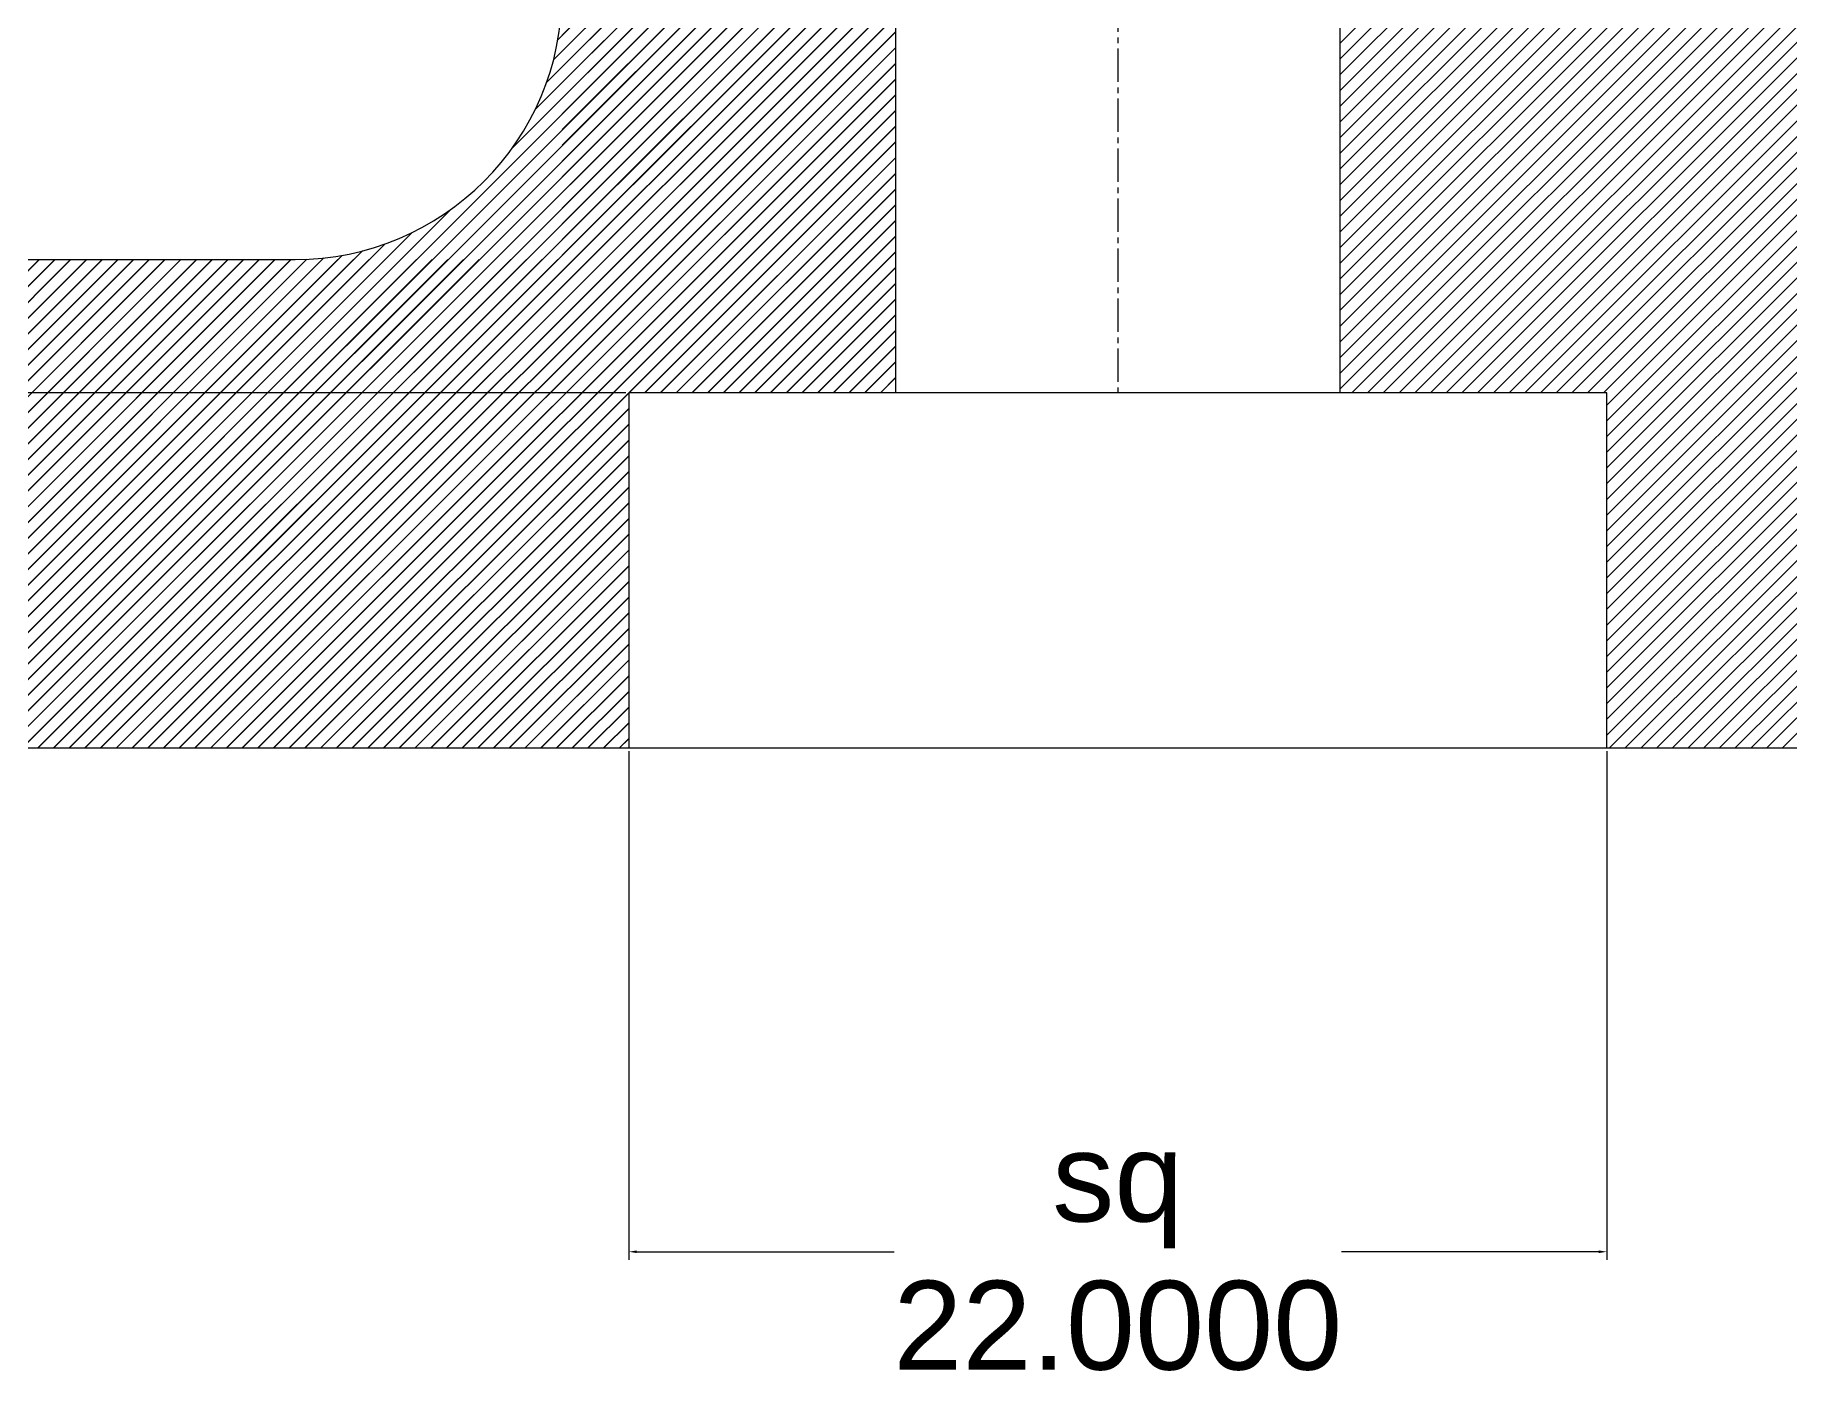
# Model space of a CAD drawing. Header units: inches. Extents: x -66 to 652, y -14 to 145.
# Drawn here: x 215.25 to 254.73, y -14.01 to 16.05 of the extents above; entities that cross this region are included whole.
import ezdxf

# ---------------------------------------------------------------- set-up
doc = ezdxf.new("R2010")
doc.units = ezdxf.units.IN
doc.header["$MEASUREMENT"] = 0
doc.linetypes.add('CENTER2', pattern=[1.125, 0.75, -0.125, 0.125, -0.125])
doc.styles.get("Standard").update_dxf_attribs({"font": 'arial.ttf'})
doc.dimstyles.get("Standard").update_dxf_attribs({"dimtxt": 0.18, "dimasz": 0.18, "dimexe": 0.18, "dimexo": 0.0625, "dimgap": 0.09, "dimtad": 0, "dimtih": 1, "dimtoh": 1, "dimdec": 4, "dimzin": 0, "dimdsep": 46, "dimtxsty": 'Standard', "dimcen": 0.09, "dimadec": 0, "dimazin": 0, "dimtfac": 1, "dimtdec": 4, "dimtofl": 0, "dimtmove": 0, "dimatfit": 3, "dimfxl": 1, "dimtolj": 1, "dimtzin": 0, "dimarcsym": 0})

# ---------------------------------------------------------------- blocks, each defined once
blk = doc.blocks.new('*U10')
at = {"color": 0, "linetype": 'CENTER2', "transparency": 16777216}
blk.add_line((0, 28.12), (0, -28.12), dxfattribs=at)
blk = doc.blocks.new('*D50')
at = {"color": 0, "lineweight": -2, "transparency": 16777216}
for p, q in [((228.545, 8), (165.794, 8)), ((165.974, 7.82), (165.974, 5.111)), ((165.974, 0.18), (165.974, 2.889)), ((228.545, 0), (165.794, 0))]:
    blk.add_line(p, q, dxfattribs=at)
at = {"color": 0, "transparency": 16777216}
for points in [[(165.944, 7.82), (166.004, 7.82), (165.974, 8)], [(165.944, 0.18), (166.004, 0.18), (165.974, 0)]]:
    blk.add_solid(points, dxfattribs=at)
at = {"layer": 'Defpoints', "color": 0, "transparency": 16777216}
for p in [(228.608, 8), (165.974, 0), (228.608, 0)]:
    blk.add_point(p, dxfattribs=at)
at = {"color": 0, "transparency": 16777216, "insert": (165.974, 4), "char_height": 0.18, "attachment_point": 5}
blk.add_mtext('\\A1;{\\H11.11111x;8.0000}', dxfattribs=at)
blk = doc.blocks.new('*D54')
at = {"color": 0, "lineweight": -2, "transparency": 16777216}
for p, q in [((228.608, -0.063), (228.608, -11.508)), ((250.608, -0.063), (250.608, -11.508)), ((228.788, -11.328), (234.576, -11.328)), ((250.428, -11.328), (244.64, -11.328))]:
    blk.add_line(p, q, dxfattribs=at)
at = {"color": 0, "transparency": 16777216}
for points in [[(228.788, -11.298), (228.788, -11.358), (228.608, -11.328)], [(250.428, -11.298), (250.428, -11.358), (250.608, -11.328)]]:
    blk.add_solid(points, dxfattribs=at)
at = {"layer": 'Defpoints', "color": 0, "transparency": 16777216}
for p in [(228.608, 0), (250.608, 0), (250.608, -11.328)]:
    blk.add_point(p, dxfattribs=at)
at = {"color": 0, "transparency": 16777216, "insert": (239.608, -11.328), "char_height": 0.18, "attachment_point": 5}
blk.add_mtext('\\A1;{\\H11.11111x;sq \\P22.0000}', dxfattribs=at)

msp = doc.modelspace()

# ---------------------------------------------------------------- hatches: boundary and pattern name
h = msp.add_hatch()
h.set_pattern_fill('ANSI31', color=256, scale=2)
h.set_pattern_definition([(45, (270.10799, -3e-14), (-0.1767767, 0.1767767), [])])
h.paths.add_polyline_path([(198.10799, 11), (190.60799, 11), (187.60799, 0), (198.10799, 0)])
h.paths.add_polyline_path([(228.60799, 0), (228.60799, 8), (234.60799, 8), (234.60799, 64), (227.10799, 64), (227.10799, 11), (214.10799, 11), (214.10799, 0)])
h.paths.add_polyline_path([(250.60799, 8), (250.60799, 0), (270.10799, 0), (289.60799, 0), (289.60799, 8), (295.60799, 8), (295.60799, 64), (292.10799, 64), (292.10799, 51), (290.10799, 51), (290.10799, 49, -0.37076998), (273.10799, 29.22628), (273.10799, 23), (270.10799, 19.79982), (267.10799, 23), (267.10799, 29.22628, -0.37076998), (250.10799, 49), (250.10799, 51), (248.10799, 51), (248.10799, 64), (244.60799, 64), (244.60799, 8)])
h.paths.add_polyline_path([(305.60799, 8), (311.60799, 8), (311.60799, 0), (326.10799, 0), (326.10799, 11), (313.10799, 11), (313.10799, 64), (305.60799, 64)])
h.paths.add_polyline_path([(352.60799, 0), (349.60799, 11), (342.10799, 11), (342.10799, 0)])
h = msp.add_hatch()
h.set_pattern_fill('ANSI31', color=256, scale=2)
h.paths.add_polyline_path([(234.60799, 64), (227.10799, 64), (227.10799, 17, -0.41421356), (221.10799, 11), (214.10799, 11), (214.10799, 0), (228.60799, 0), (228.60799, 8), (234.60799, 8)])
h.paths.add_polyline_path([(313.10799, 17), (313.10799, 64), (305.60799, 64), (305.60799, 8), (311.60799, 8), (311.60799, 0), (326.10799, 0), (326.10799, 11), (319.10799, 11, -0.41421356)])

# ---------------------------------------------------------------- linework, layer by layer
for p, q in [((234.60799, 64), (234.60799, 8)), ((244.60799, 8), (244.60799, 64)), ((190.60799, 11), (221.10799, 11)), ((250.60799, 8), (228.60799, 8)), ((228.60799, 8), (228.60799, 0)), ((250.60799, 0), (250.60799, 8)), ((270.10799, 0), (187.60799, 0))]:
    msp.add_line(p, q)
msp.add_arc((221.10799, 17), 6, 270, 0)

# ---------------------------------------------------------------- block references
at = {"linetype": 'CENTER2'}
msp.add_blockref('*U10', (239.60799, 36), dxfattribs=at)

# ---------------------------------------------------------------- dimensions: what is measured, and where the dimension line sits
dim = msp.add_linear_dim(base=(165.97378, 0), p1=(228.60799, 8), p2=(228.60799, 0), angle=90, text='{\\H11.11111x;<>}', dimstyle='Standard')
dim.commit()
dim.dimension.update_dxf_attribs({"geometry": '*D50', "text_midpoint": (165.97378, 4)})
dim = msp.add_linear_dim(base=(250.60799, -11.32797), p1=(228.60799, 0), p2=(250.60799, 0), text='{\\H11.11111x;sq \\P<>}', dimstyle='Standard')
dim.commit()
dim.dimension.update_dxf_attribs({"geometry": '*D54', "text_midpoint": (239.60799, -11.32797)})

doc.saveas('drawing.dxf')
